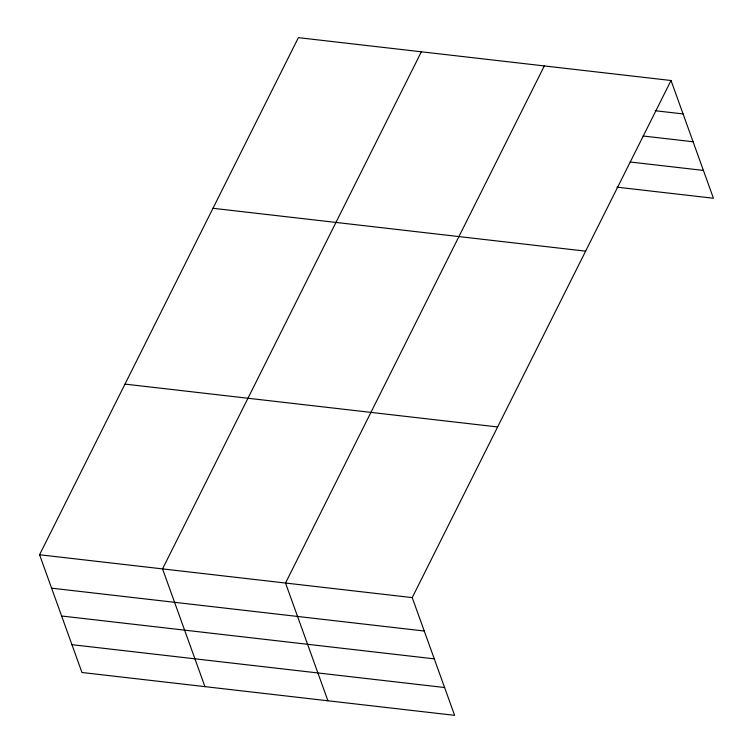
<?xml version="1.0" encoding="UTF-8"?>
<svg xmlns="http://www.w3.org/2000/svg" width="753" height="753" viewBox="0 0 753 753"><rect width="100%" height="100%" fill="white"/><g stroke="black" fill="none" stroke-linecap="round" stroke-linejoin="round"><path stroke-width="1.13" d="M671.036 80.505L412.22 597.609L454.614 715.35L81.964 672.495L39.57 554.754L298.386 37.65L671.036 80.505L713.43 198.246L616.952 187.158M421.36 51.797L162.544 568.891L204.938 686.632M544.334 65.935L285.519 583.038L327.913 700.779M655.166 110.719L683.065 113.929M643.1 136.001L693.089 141.752M630.176 161.999L703.406 170.423M212.977 208.289L585.627 251.154M124.979 384.105L497.629 426.96M39.57 554.754L412.22 597.609M51.609 588.168L424.25 631.023M61.624 616.001L434.274 658.856M71.949 644.672L444.59 687.527"/></g></svg>
